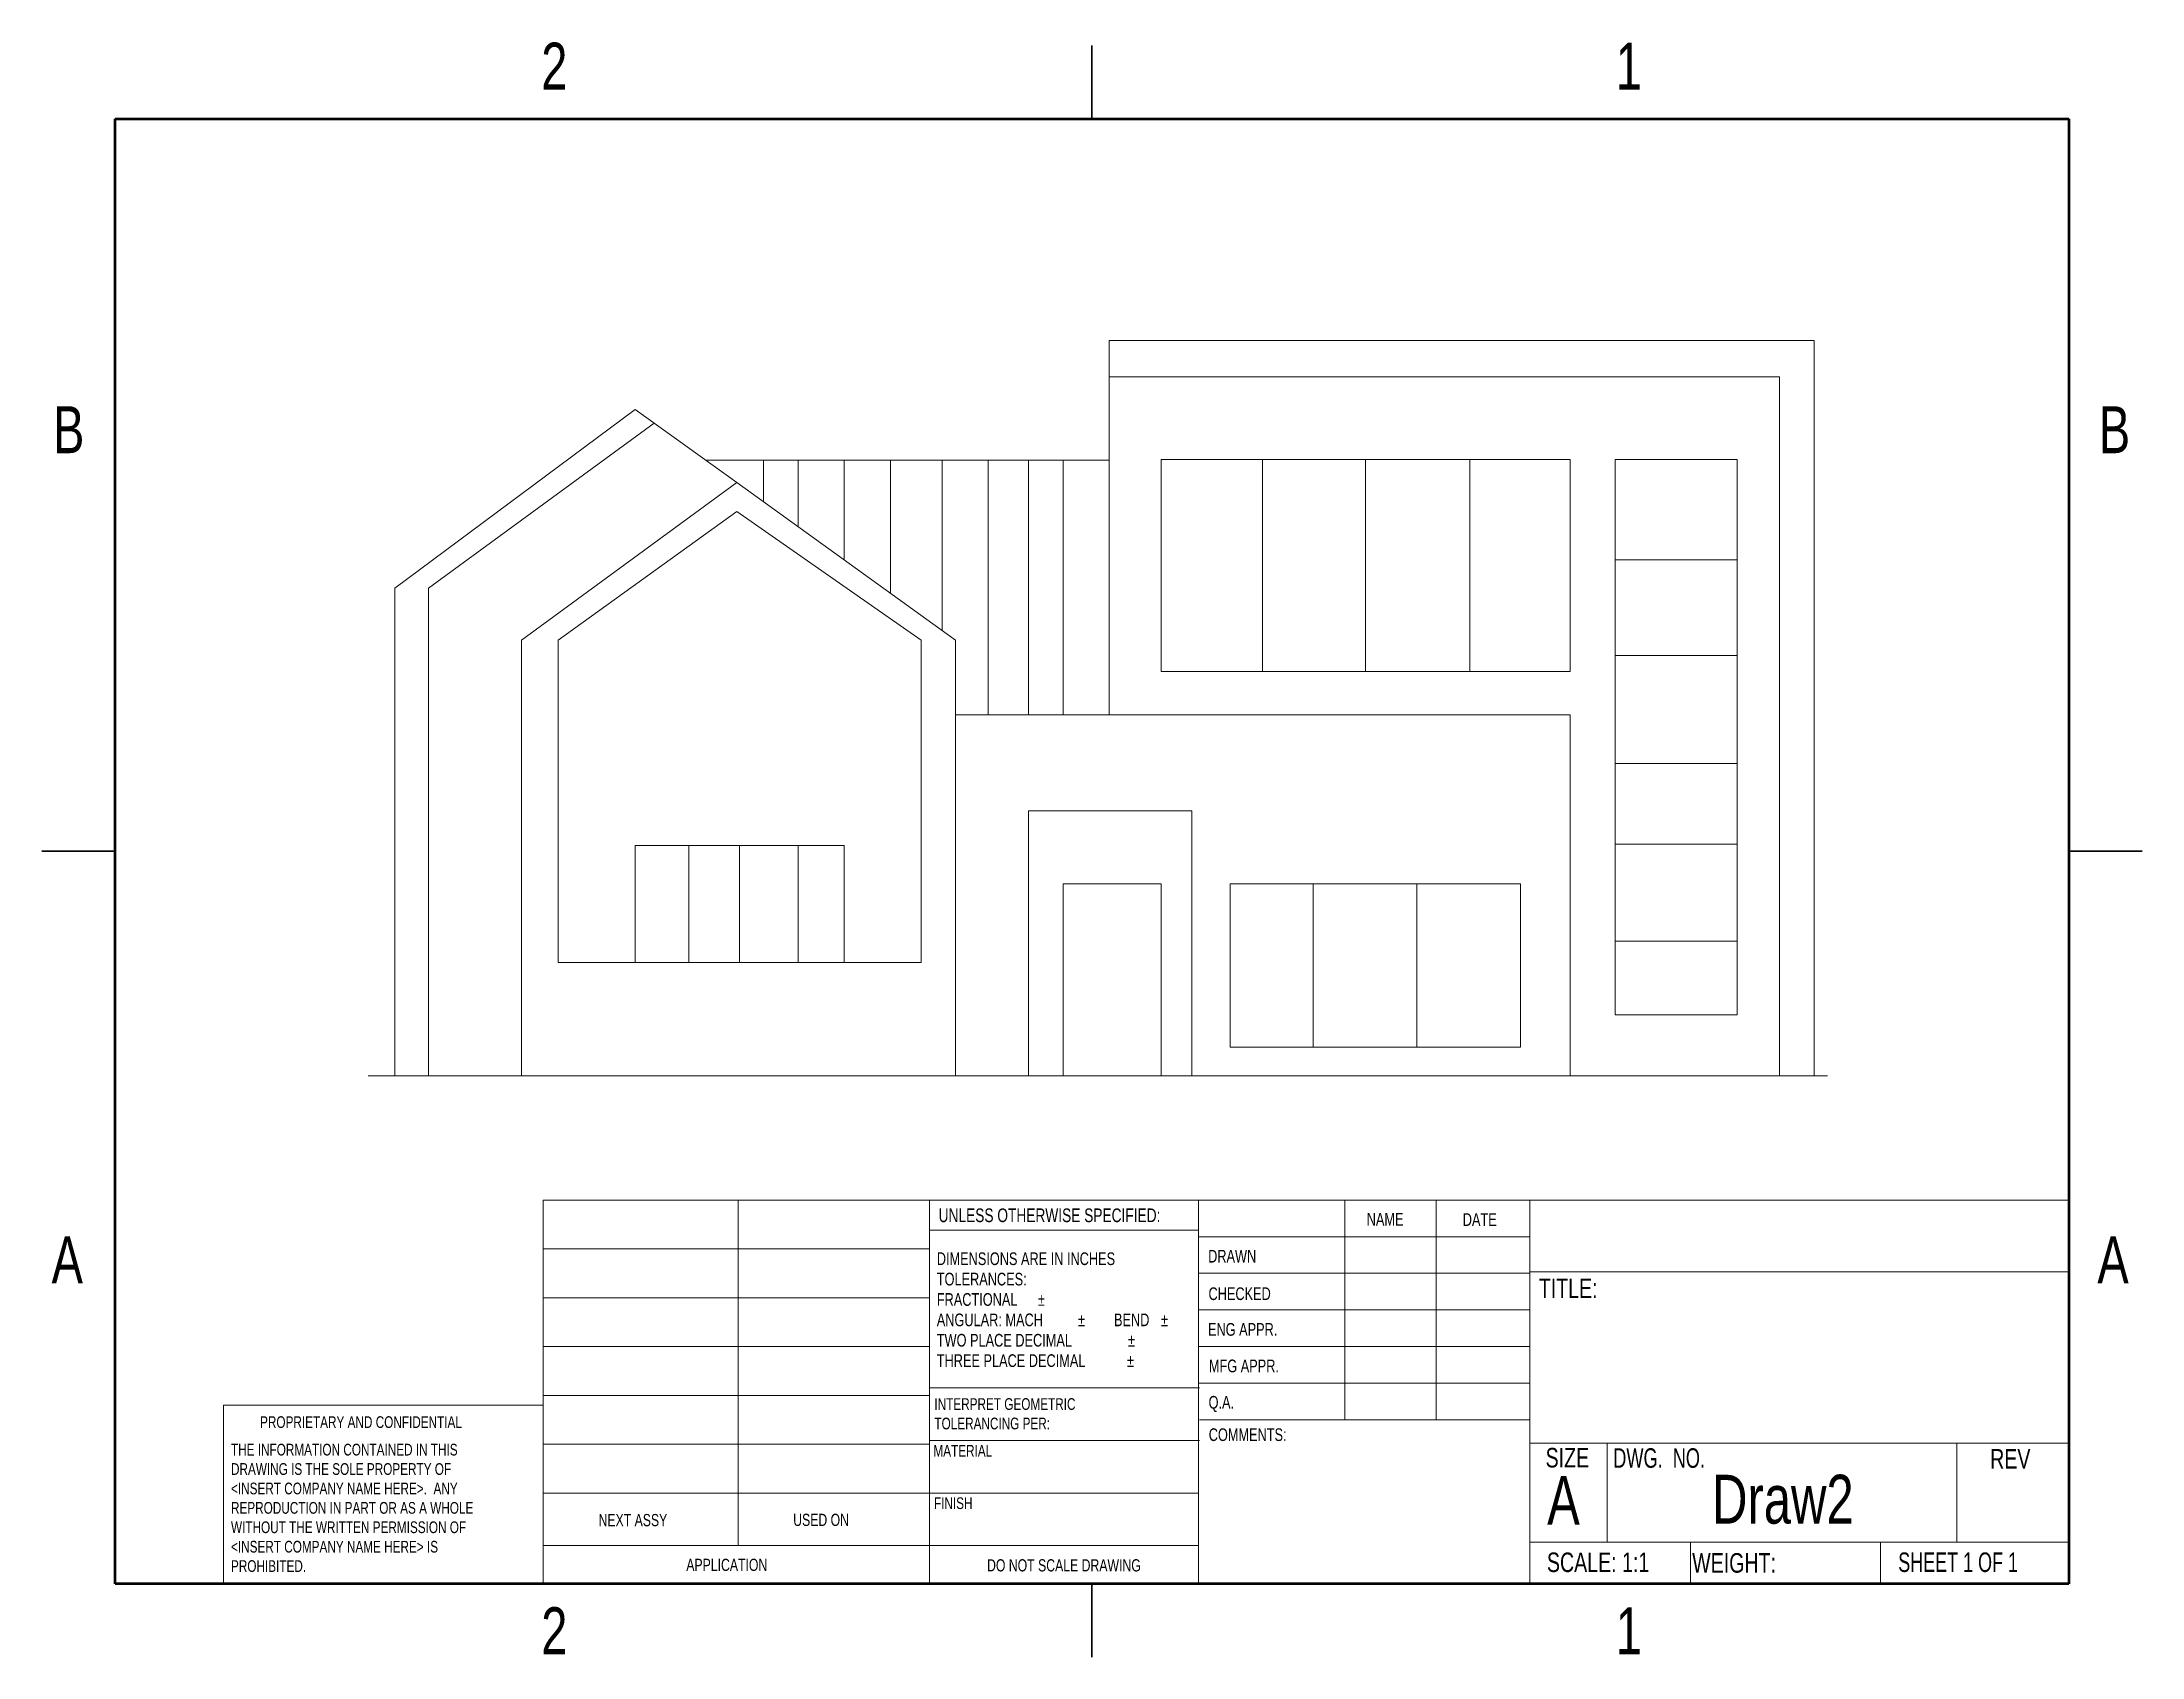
# Model space of a CAD drawing. Header units: millimetres. Extents: x 3 to 276, y 3 to 213.
import ezdxf

# ---------------------------------------------------------------- set-up
doc = ezdxf.new("R2010")
doc.units = ezdxf.units.MM
doc.styles.add('SLDTEXTSTYLE0', font='TXT', dxfattribs={"width": 0.75})
doc.styles.add('SLDTEXTSTYLE1', font='TXT', dxfattribs={"width": 0.6875})
doc.styles.add('SLDTEXTSTYLE2', font='TXT', dxfattribs={"width": 0.694444})

msp = doc.modelspace()

# ---------------------------------------------------------------- linework, layer by layer
at = {"color": 7, "linetype": 'Continuous', "lineweight": 25}
for p, q in [((139.7, 212.72), (139.7, 203.2)), ((139.7, 203.2), (139.7, 212.72)), ((3.17, 107.95), (12.7, 107.95)), ((12.7, 107.95), (3.17, 107.95)), ((276.23, 107.95), (266.7, 107.95)), ((266.7, 107.95), (276.23, 107.95)), ((139.7, 3.17), (139.7, 12.7)), ((139.7, 12.7), (139.7, 3.17))]:
    msp.add_line(p, q, dxfattribs=at)
at = {"color": 7, "linetype": 'Continuous', "lineweight": 50}
for p, q in [((12.7, 12.7), (12.7, 203.2)), ((12.7, 203.2), (266.7, 203.2)), ((266.7, 203.2), (266.7, 12.7)), ((266.7, 12.7), (12.7, 12.7))]:
    msp.add_line(p, q, dxfattribs=at)
at = {"color": 7, "linetype": 'Continuous', "lineweight": 18}
for p, q in [((141.95, 174.36), (141.95, 125.68)), ((141.95, 174.36), (233.58, 174.36)), ((233.58, 78.74), (233.58, 174.36)), ((229.09, 169.62), (141.95, 169.62)), ((229.09, 169.62), (229.09, 78.74)), ((49.07, 142.16), (80.28, 165.38)), ((80.28, 165.38), (93.51, 155.89)), ((53.41, 142.16), (82.76, 163.6)), ((89.45, 158.8), (141.95, 158.8)), ((97, 158.8), (97, 153.37)), ((101.5, 158.8), (101.5, 150.14)), ((107.49, 158.8), (107.49, 145.83)), ((113.48, 158.8), (113.48, 141.52)), ((120.22, 158.8), (120.22, 136.67)), ((126.22, 158.8), (126.22, 125.68)), ((131.46, 158.8), (131.46, 125.68)), ((135.95, 158.8), (135.95, 125.68)), ((148.69, 158.88), (148.69, 131.32)), ((148.69, 158.88), (201.87, 158.88)), ((161.87, 158.88), (161.87, 131.32)), ((175.28, 158.88), (175.28, 131.32)), ((188.84, 158.88), (188.84, 131.32)), ((201.87, 158.88), (201.87, 131.32)), ((207.71, 158.88), (207.71, 86.68)), ((223.59, 158.88), (207.71, 158.88)), ((223.59, 158.88), (223.59, 86.68)), ((65.54, 135.41), (93.51, 155.89)), ((93.51, 155.89), (121.97, 135.41)), ((93.51, 152.14), (70.29, 135.41)), ((93.51, 152.14), (117.48, 135.41)), ((207.71, 145.83), (223.59, 145.83)), ((49.07, 142.16), (49.07, 121.43)), ((49.07, 78.74), (49.07, 142.16)), ((53.41, 142.16), (53.41, 78.74)), ((65.54, 135.41), (65.54, 78.74)), ((65.54, 78.74), (65.54, 135.41)), ((70.29, 135.41), (70.29, 93.47)), ((117.48, 93.47), (117.48, 135.41)), ((121.97, 135.41), (121.97, 78.74)), ((201.87, 131.32), (148.69, 131.32)), ((207.71, 133.42), (223.59, 133.42)), ((121.97, 125.68), (201.87, 125.68)), ((201.87, 125.68), (201.87, 78.74)), ((207.71, 119.34), (223.59, 119.34)), ((131.46, 113.19), (131.46, 78.74)), ((131.46, 113.19), (152.68, 113.19)), ((152.68, 113.19), (152.68, 78.74)), ((80.28, 108.7), (80.28, 93.47)), ((80.28, 108.7), (107.49, 108.7)), ((87.27, 108.7), (87.27, 93.47)), ((93.88, 108.7), (93.88, 93.47)), ((101.5, 108.7), (101.5, 93.47)), ((107.49, 108.7), (107.49, 93.47)), ((207.71, 108.85), (223.59, 108.85)), ((101.5, 93.47), (101.5, 101.08)), ((135.95, 103.71), (135.95, 78.74)), ((135.95, 103.71), (148.69, 103.71)), ((148.69, 103.71), (148.69, 78.74)), ((157.68, 103.71), (157.68, 82.48)), ((195.43, 103.71), (157.68, 103.71)), ((168.46, 103.71), (168.46, 82.48)), ((181.95, 103.71), (181.95, 82.48)), ((195.43, 82.48), (195.43, 103.71)), ((207.71, 96.26), (223.59, 96.26)), ((70.29, 93.47), (117.48, 93.47)), ((207.71, 86.68), (223.59, 86.68)), ((157.68, 82.48), (195.43, 82.48)), ((45.57, 78.74), (235.33, 78.74)), ((68.35, 62.59), (266.7, 62.59)), ((68.35, 12.7), (68.35, 62.59)), ((93.7, 62.59), (93.7, 17.69)), ((118.57, 12.7), (118.57, 62.59)), ((153.55, 62.59), (153.55, 12.7)), ((172.56, 62.59), (172.56, 34.02)), ((184.46, 62.59), (184.46, 34.02)), ((196.63, 62.59), (196.63, 12.7)), ((153.55, 58.67), (118.57, 58.67)), ((153.55, 57.83), (196.63, 57.83)), ((68.35, 56.24), (118.57, 56.24)), ((153.55, 53.07), (196.63, 53.07)), ((196.63, 53.27), (266.7, 53.27)), ((68.35, 49.89), (118.57, 49.89)), ((153.55, 48.31), (196.63, 48.31)), ((68.35, 43.54), (118.57, 43.54)), ((196.63, 43.54), (153.55, 43.54)), ((196.63, 38.78), (153.55, 38.78)), ((26.77, 12.7), (26.77, 35.92)), ((68.35, 35.92), (26.77, 35.92)), ((68.35, 37.19), (118.57, 37.19)), ((118.57, 38.19), (153.66, 38.19)), ((196.63, 34.02), (153.66, 34.02)), ((68.35, 30.84), (118.57, 30.84)), ((118.57, 31.34), (153.66, 31.34)), ((196.63, 30.98), (266.7, 30.98)), ((206.68, 30.98), (206.68, 18.11)), ((252.17, 30.98), (252.17, 18.11)), ((68.35, 24.49), (118.57, 24.49)), ((118.57, 24.48), (153.55, 24.48)), ((68.35, 17.69), (153.55, 17.69)), ((196.63, 18.11), (266.7, 18.11)), ((217.54, 18.11), (217.54, 12.7)), ((242.22, 18.11), (242.22, 12.7))]:
    msp.add_line(p, q, dxfattribs=at)

# ---------------------------------------------------------------- texts
at = {"color": 7, "linetype": 'Continuous', "lineweight": 0}
for s, insert, char_height, attachment_point, style in [('2', (69.79, 213.09), 6.1, 2, 'SLDTEXTSTYLE0'), ('1', (209.49, 213.09), 6.1, 2, 'SLDTEXTSTYLE0'), ('B', (6.65, 165.81), 6.1, 2, 'SLDTEXTSTYLE0'), ('B', (272.65, 165.81), 6.1, 2, 'SLDTEXTSTYLE0'), ('UNLESS OTHERWISE SPECIFIED:', (119.76, 61.5), 1.778, 1, 'SLDTEXTSTYLE0'), ('NAME', (175.42, 60.92), 1.651, 1, 'SLDTEXTSTYLE0'), ('DATE', (187.91, 60.88), 1.651, 1, 'SLDTEXTSTYLE0'), ('A', (6.46, 57.86), 6.1, 2, 'SLDTEXTSTYLE0'), ('A', (272.46, 57.86), 6.1, 2, 'SLDTEXTSTYLE0'), ('DIMENSIONS ARE IN INCHES', (119.52, 55.79), 1.651, 1, 'SLDTEXTSTYLE0'), ('DRAWN', (154.8, 56.12), 1.651, 1, 'SLDTEXTSTYLE0'), ('TOLERANCES:', (119.52, 53.14), 1.651, 1, 'SLDTEXTSTYLE0'), ('TITLE:', (197.79, 52.39), 2.54, 1, 'SLDTEXTSTYLE0'), ('FRACTIONAL', (119.52, 50.49), 1.651, 1, 'SLDTEXTSTYLE0'), ('%%p', (132.66, 50.49), 1.651, 1, 'SLDTEXTSTYLE0'), ('CHECKED', (154.85, 51.24), 1.651, 1, 'SLDTEXTSTYLE0'), ('ANGULAR: MACH', (119.52, 47.84), 1.651, 1, 'SLDTEXTSTYLE0'), ('%%p', (137.89, 47.84), 1.651, 1, 'SLDTEXTSTYLE0'), ('BEND', (142.56, 47.84), 1.651, 1, 'SLDTEXTSTYLE0'), ('%%p', (148.67, 47.84), 1.651, 1, 'SLDTEXTSTYLE0'), ('ENG APPR.', (154.78, 46.6), 1.651, 1, 'SLDTEXTSTYLE0'), ('TWO PLACE DECIMAL', (119.52, 45.19), 1.651, 1, 'SLDTEXTSTYLE0'), ('%%p', (144.39, 45.19), 1.651, 1, 'SLDTEXTSTYLE0'), ('THREE PLACE DECIMAL', (119.52, 42.54), 1.651, 1, 'SLDTEXTSTYLE0'), ('%%p', (144.25, 42.54), 1.651, 1, 'SLDTEXTSTYLE0'), ('MFG APPR.', (154.9, 41.85), 1.651, 1, 'SLDTEXTSTYLE0'), ('INTERPRET GEOMETRIC', (119.21, 36.83), 1.524, 1, 'SLDTEXTSTYLE0'), ('Q.A.', (154.86, 37.12), 1.651, 1, 'SLDTEXTSTYLE0'), ('PROPRIETARY AND CONFIDENTIAL', (31.53, 34.48), 1.524, 1, 'SLDTEXTSTYLE0'), ('TOLERANCING PER:', (119.21, 34.3), 1.524, 1, 'SLDTEXTSTYLE0'), ('COMMENTS:', (154.88, 32.91), 1.651, 1, 'SLDTEXTSTYLE0'), ('THE INFORMATION CONTAINED IN THIS', (27.75, 30.9), 1.524, 1, 'SLDTEXTSTYLE0'), ('MATERIAL', (119.08, 30.75), 1.524, 1, 'SLDTEXTSTYLE0'), ('SIZE', (198.68, 30.36), 2.54, 1, 'SLDTEXTSTYLE0'), ('DWG.  NO.', (207.48, 30.32), 2.54, 1, 'SLDTEXTSTYLE2'), ('REV', (256.48, 30.22), 2.54, 1, 'SLDTEXTSTYLE0'), ('DRAWING IS THE SOLE PROPERTY OF', (27.75, 28.38), 1.524, 1, 'SLDTEXTSTYLE0'), ('<INSERT COMPANY NAME HERE>.  ANY', (27.75, 25.85), 1.524, 1, 'SLDTEXTSTYLE0'), ('A', (198.88, 26.72), 6.35, 1, 'SLDTEXTSTYLE0'), ('Draw2', (229.53, 26.87), 6.35, 2, 'SLDTEXTSTYLE0'), ('REPRODUCTION IN PART OR AS A WHOLE', (27.75, 23.33), 1.524, 1, 'SLDTEXTSTYLE0'), ('FINISH', (119.15, 23.94), 1.524, 1, 'SLDTEXTSTYLE0'), ('WITHOUT THE WRITTEN PERMISSION OF', (27.75, 20.81), 1.524, 1, 'SLDTEXTSTYLE0'), ('NEXT ASSY', (75.54, 21.77), 1.587, 1, 'SLDTEXTSTYLE0'), ('USED ON', (100.85, 21.8), 1.587, 1, 'SLDTEXTSTYLE0'), ('<INSERT COMPANY NAME HERE> IS', (27.75, 18.28), 1.524, 1, 'SLDTEXTSTYLE0'), ('SCALE: 1:1', (198.85, 16.76), 2.54, 1, 'SLDTEXTSTYLE0'), ('WEIGHT:', (217.74, 16.68), 2.54, 1, 'SLDTEXTSTYLE0'), ('SHEET 1 OF 1', (244.53, 16.77), 2.54, 1, 'SLDTEXTSTYLE1'), ('PROHIBITED.', (27.75, 15.76), 1.524, 1, 'SLDTEXTSTYLE0'), ('APPLICATION', (86.95, 15.95), 1.5875, 1, 'SLDTEXTSTYLE0'), ('DO NOT SCALE DRAWING', (136.05, 15.89), 1.5875, 2, 'SLDTEXTSTYLE0'), ('2', (69.79, 9.64), 6.1, 2, 'SLDTEXTSTYLE0'), ('1', (209.49, 9.64), 6.1, 2, 'SLDTEXTSTYLE0')]:
    msp.add_mtext(s, dxfattribs=dict(at, insert=insert, char_height=char_height, attachment_point=attachment_point, style=style))

doc.saveas('drawing.dxf')
